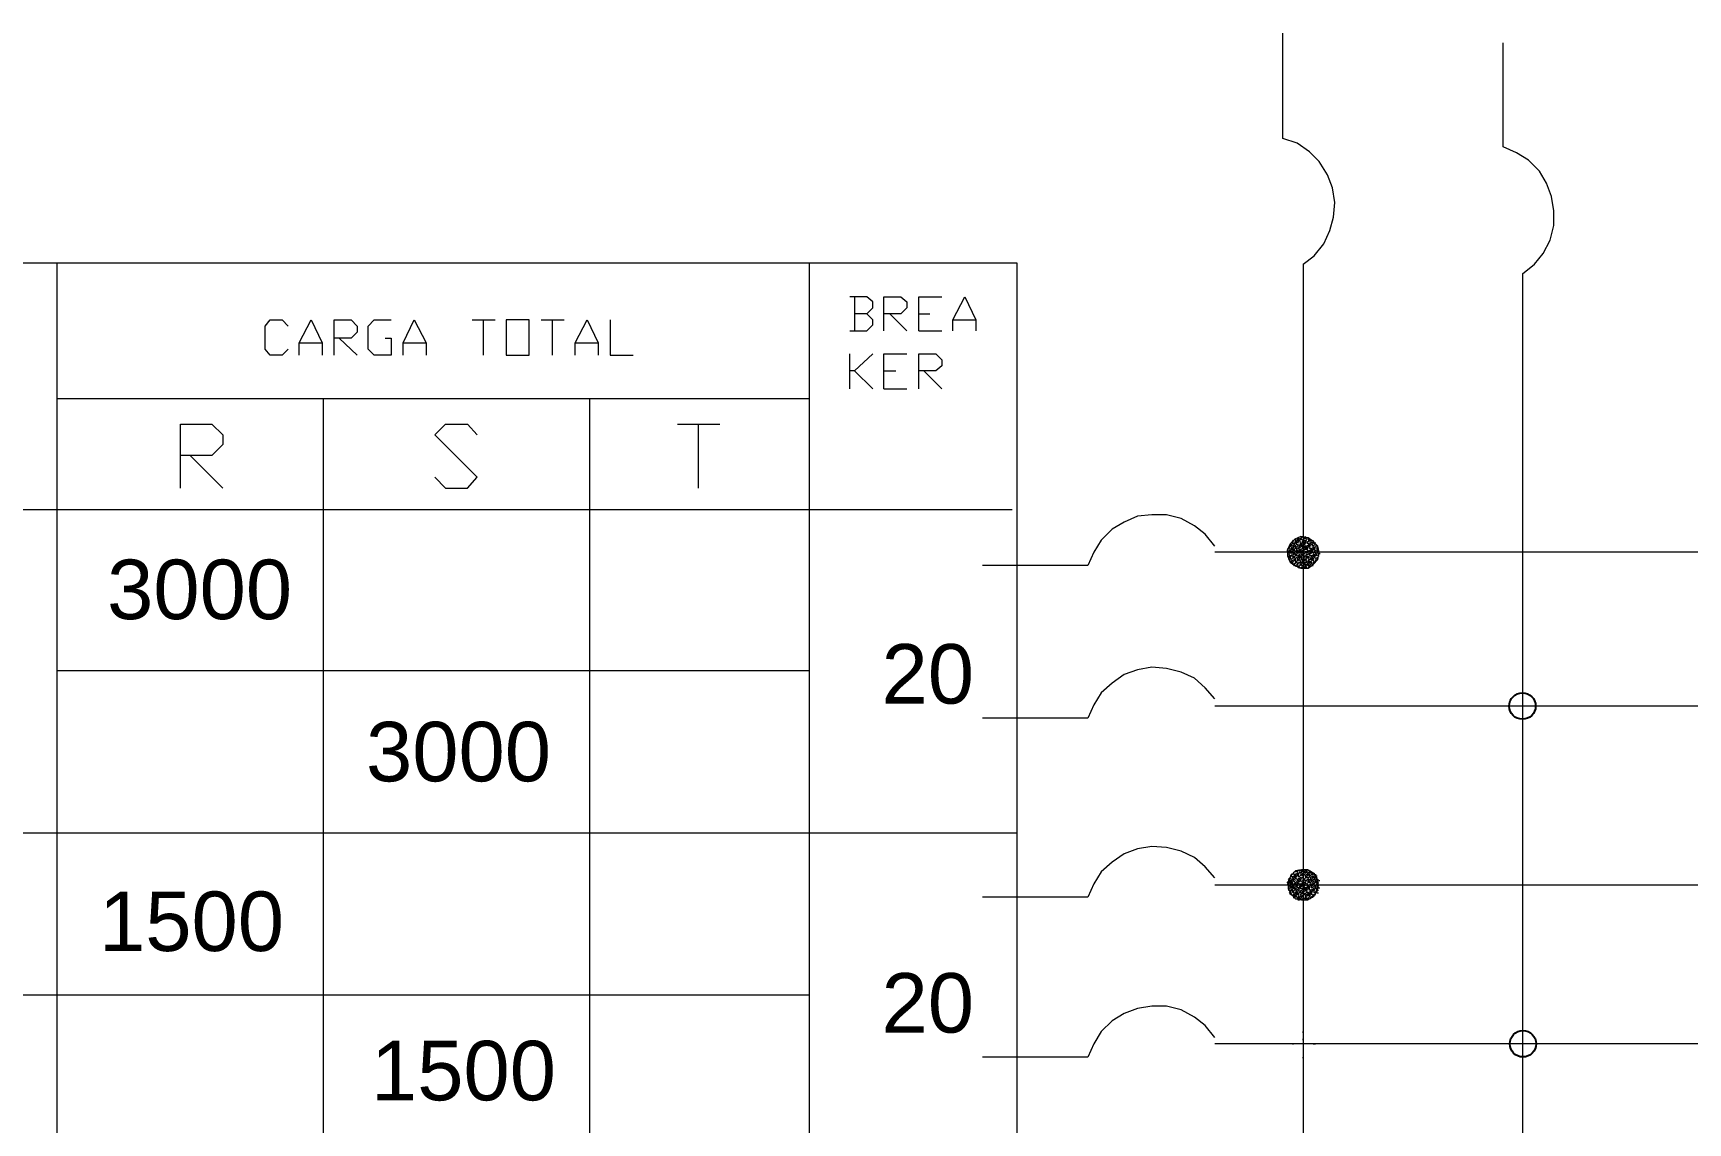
# Model space of a CAD drawing. Header units: metres. Extents: x 0 to 113, y -32 to 21.
# Drawn here: x 44.075 to 46.579, y 16.56 to 18.21 of the extents above; entities that cross this region are included whole.
import ezdxf

# ---------------------------------------------------------------- set-up
doc = ezdxf.new("R2010")
doc.units = ezdxf.units.M
doc.header["$LTSCALE"] = 0.5
doc.layers.add('TABLERO', color=7, linetype='Continuous')
doc.styles.get("Standard").update_dxf_attribs({"font": 'arial.ttf'})

msp = doc.modelspace()

# ---------------------------------------------------------------- hatches: boundary and pattern name
at = {"layer": 'TABLERO', "ltscale": 0.5}
h = msp.add_hatch(dxfattribs=at)
h.set_pattern_fill('ANGLE', color=256)
h.set_pattern_definition([(0, (-0.1574, 0.673), (0, 6.985), [5.08, -1.905]), (90, (-0.1574, 0.673), (-6.985, 4e-16), [5.08, -1.905])])
h.paths.add_polyline_path([(46.3291, 15.7454, 0.441341), (46.3073, 15.7255), (46.309, 15.7255), (46.3291, 15.7255)])
h.paths.add_polyline_path([(46.3291, 15.7454), (46.3291, 15.7255), (46.3309, 15.7255), (46.3473, 15.7255, 0.387596)])
h.paths.add_polyline_path([(46.3291, 15.7255), (46.309, 15.7255), (46.3073, 15.7255, 0.441341), (46.3291, 15.7056)])
h.paths.add_polyline_path([(46.3473, 15.7255), (46.3309, 15.7255), (46.3291, 15.7255), (46.3291, 15.7056, 0.387596)])
h.paths.add_polyline_path([(46.3291, 16.2199, 0.426542), (46.3083, 16.1999), (46.3291, 16.1999)])
h.paths.add_polyline_path([(46.3291, 16.2199), (46.3291, 16.1999), (46.3483, 16.1999, 0.401991)])
h.paths.add_polyline_path([(46.3291, 16.1999), (46.3083, 16.1999, 0.426542), (46.3291, 16.18)])
h.paths.add_polyline_path([(46.3483, 16.1999), (46.3291, 16.1999), (46.3291, 16.18, 0.401991)])
h.paths.add_polyline_path([(46.3291, 16.6999, 0.403052), (46.3099, 16.6799), (46.3291, 16.6799)])
h.paths.add_polyline_path([(46.3291, 16.6999), (46.3291, 16.6799), (46.3499, 16.6799, 0.425463)])
h.paths.add_polyline_path([(46.3291, 16.6799), (46.3099, 16.6799, 0.403052), (46.3291, 16.6599)])
h.paths.add_polyline_path([(46.3499, 16.6799), (46.3291, 16.6799), (46.3291, 16.6599, 0.425463)])
h.paths.add_polyline_path([(46.3291, 17.211, 0.415165), (46.309, 17.191), (46.3291, 17.191)])
h.paths.add_polyline_path([(46.3291, 17.211), (46.3291, 17.191), (46.349, 17.191, 0.413263)])
h.paths.add_polyline_path([(46.3291, 17.191), (46.309, 17.191, 0.415165), (46.3291, 17.171)])
h.paths.add_polyline_path([(46.349, 17.191), (46.3291, 17.191), (46.3291, 17.171, 0.413263)])

# ---------------------------------------------------------------- linework, layer by layer
at = {"layer": 'TABLERO', "color": 7, "linetype": 'Continuous', "lineweight": 18, "true_color": 0x000007}
for p, q in [((44.1116, 17.8615), (44.1116, 15.2342)), ((44.1116, 17.8615), (44.1116, 15.7749)), ((45.2498, 17.8615), (45.2498, 15.5295)), ((45.9975, 17.8596), (45.9975, 15.6357)), ((46.3291, 17.845), (46.3291, 15.6357)), ((45.3186, 17.8102), (45.3186, 17.7589)), ((45.3718, 17.7845), (45.3974, 17.7589)), ((45.4157, 17.7845), (45.4322, 17.7845)), ((44.7399, 17.7754), (44.7747, 17.7754)), ((44.7564, 17.7754), (44.7564, 17.7223)), ((44.8443, 17.7754), (44.8791, 17.7754)), ((44.8608, 17.7754), (44.8608, 17.7223)), ((45.4157, 17.7589), (45.4505, 17.7589)), ((45.467, 17.7754), (45.5018, 17.7754)), ((44.4779, 17.7406), (44.5128, 17.7406)), ((44.5384, 17.7479), (44.5659, 17.7223)), ((44.6355, 17.7406), (44.6703, 17.7406)), ((44.8956, 17.7406), (44.9304, 17.7406)), ((45.3113, 17.671), (45.3113, 17.7241)), ((45.3186, 17.6984), (45.3461, 17.671)), ((45.3626, 17.6984), (45.3809, 17.6984)), ((45.4231, 17.6984), (45.4505, 17.671)), ((44.1116, 17.6563), (45.2498, 17.6563)), ((44.5146, 17.6563), (44.5146, 15.2399)), ((44.9176, 17.6563), (44.9176, 15.2382)), ((45.2498, 17.6563), (45.2498, 15.5295)), ((45.3626, 17.671), (45.3974, 17.671)), ((45.0505, 17.6178), (45.1146, 17.6178)), ((45.0816, 17.6178), (45.0816, 17.5207)), ((44.3131, 17.5702), (44.3625, 17.5207)), ((45.5571, 17.4878), (42.3844, 17.4878)), ((45.9755, 17.4328), (45.9774, 17.4328)), ((45.9755, 17.4291), (45.9774, 17.431)), ((45.9774, 17.4346), (45.9792, 17.4365)), ((45.9774, 17.4328), (45.9792, 17.4328)), ((45.9774, 17.4291), (45.9792, 17.4291)), ((45.9792, 17.4328), (45.9829, 17.4346)), ((45.9792, 17.431), (45.981, 17.431)), ((45.9792, 17.4291), (45.981, 17.431)), ((45.981, 17.4383), (45.9829, 17.4401)), ((45.981, 17.4328), (45.9829, 17.4328)), ((45.981, 17.4273), (45.9829, 17.4291)), ((45.9829, 17.4365), (45.9865, 17.4383)), ((45.9829, 17.4328), (45.9847, 17.4365)), ((45.9847, 17.442), (45.9865, 17.4438)), ((45.9847, 17.4383), (45.9865, 17.442)), ((45.9847, 17.431), (45.9865, 17.4328)), ((45.9865, 17.4401), (45.9902, 17.442)), ((45.9865, 17.4365), (45.9884, 17.4401)), ((45.9865, 17.4291), (45.9902, 17.431)), ((45.9865, 17.4255), (45.9884, 17.4291)), ((45.9884, 17.442), (45.9902, 17.4456)), ((45.9884, 17.4383), (45.992, 17.4401)), ((45.9884, 17.4346), (45.9902, 17.4365)), ((45.9902, 17.4438), (45.9939, 17.4456)), ((45.9902, 17.4401), (45.992, 17.4438)), ((45.9902, 17.4328), (45.9939, 17.4346)), ((45.9902, 17.4291), (45.992, 17.4328)), ((45.992, 17.442), (45.9957, 17.4438)), ((45.992, 17.4383), (45.9939, 17.4401)), ((45.992, 17.4346), (45.9939, 17.4383)), ((45.992, 17.431), (45.9957, 17.4328)), ((45.992, 17.4273), (45.9939, 17.4291)), ((45.9939, 17.4438), (45.9957, 17.4475)), ((45.9939, 17.4365), (45.9975, 17.4383)), ((45.9939, 17.4328), (45.9957, 17.4365)), ((45.9957, 17.442), (45.9975, 17.4438)), ((45.9957, 17.4383), (45.9975, 17.442)), ((45.9957, 17.4346), (45.9975, 17.4346)), ((45.9957, 17.431), (45.9975, 17.4328)), ((45.9975, 17.4456), (45.9975, 17.4475)), ((45.9975, 17.4456), (45.9994, 17.4456)), ((45.9975, 17.442), (45.9994, 17.442)), ((45.9975, 17.4401), (46.0012, 17.442)), ((45.9975, 17.4365), (45.9994, 17.4401)), ((45.9975, 17.4365), (45.9994, 17.4365)), ((45.9975, 17.4346), (45.9994, 17.4365)), ((45.9975, 17.4328), (45.9994, 17.4328)), ((45.9975, 17.431), (45.9994, 17.431)), ((45.9975, 17.4291), (46.0012, 17.431)), ((45.9975, 17.4255), (45.9994, 17.4291)), ((45.9994, 17.4438), (46.0012, 17.4456)), ((45.9994, 17.4383), (46.003, 17.4401)), ((45.9994, 17.4346), (46.0012, 17.4383)), ((45.9994, 17.431), (46.0012, 17.4346)), ((45.9994, 17.4273), (46.003, 17.4291)), ((46.0012, 17.4438), (46.003, 17.4456)), ((46.0012, 17.4401), (46.003, 17.4438)), ((46.0012, 17.4328), (46.0049, 17.4346)), ((46.0012, 17.4291), (46.003, 17.4328)), ((46.003, 17.4365), (46.0049, 17.4383)), ((46.003, 17.431), (46.0067, 17.4328)), ((46.003, 17.4273), (46.0049, 17.431)), ((46.0049, 17.4438), (46.0049, 17.4456)), ((46.0049, 17.442), (46.0067, 17.4438)), ((46.0049, 17.4365), (46.0085, 17.4383)), ((46.0049, 17.4328), (46.0067, 17.4365)), ((46.0067, 17.4401), (46.0085, 17.442)), ((46.0067, 17.4346), (46.0104, 17.4365)), ((46.0067, 17.431), (46.0085, 17.4346)), ((46.0067, 17.4291), (46.0085, 17.431)), ((46.0085, 17.4401), (46.0104, 17.442)), ((46.0085, 17.4365), (46.0104, 17.4401)), ((46.0085, 17.4291), (46.0122, 17.431)), ((46.0085, 17.4255), (46.0104, 17.4291)), ((46.0104, 17.4383), (46.0122, 17.4383)), ((46.0104, 17.4346), (46.014, 17.4383)), ((46.0104, 17.4328), (46.0122, 17.4346)), ((46.0104, 17.4273), (46.014, 17.4291)), ((46.0122, 17.4401), (46.0122, 17.442)), ((46.0122, 17.4383), (46.014, 17.4401)), ((46.0122, 17.4328), (46.0158, 17.4365)), ((46.0122, 17.4291), (46.014, 17.4328)), ((46.014, 17.4365), (46.0158, 17.4383)), ((46.014, 17.431), (46.0177, 17.4328)), ((46.014, 17.4273), (46.0158, 17.431)), ((46.0158, 17.4328), (46.0177, 17.4346)), ((46.0158, 17.4255), (46.0195, 17.4291)), ((46.0177, 17.431), (46.0195, 17.4328)), ((46.0177, 17.4291), (46.0195, 17.431)), ((45.6715, 17.4035), (45.5121, 17.4035)), ((46.7559, 17.4237), (45.8638, 17.4237)), ((45.9737, 17.4255), (45.9737, 17.4273)), ((45.9737, 17.4255), (45.9755, 17.4255)), ((45.9737, 17.4237), (45.9755, 17.4237)), ((45.9737, 17.4218), (45.9755, 17.4237)), ((45.9737, 17.42), (45.9755, 17.4218)), ((45.9737, 17.4182), (45.9755, 17.4182)), ((45.9755, 17.4273), (45.9774, 17.4273)), ((45.9755, 17.4255), (45.9774, 17.4273)), ((45.9755, 17.42), (45.9792, 17.4237)), ((45.9755, 17.4163), (45.9774, 17.42)), ((45.9755, 17.4145), (45.9774, 17.4163)), ((45.9755, 17.4127), (45.9755, 17.4145)), ((45.9774, 17.4237), (45.9792, 17.4255)), ((45.9774, 17.4237), (45.9792, 17.4237)), ((45.9774, 17.4182), (45.981, 17.42)), ((45.9774, 17.4145), (45.9792, 17.4182)), ((45.9774, 17.4127), (45.9792, 17.4145)), ((45.9774, 17.4108), (45.9792, 17.4108)), ((45.9774, 17.409), (45.9792, 17.409)), ((45.9792, 17.4218), (45.981, 17.4237)), ((45.9792, 17.42), (45.981, 17.42)), ((45.9792, 17.409), (45.981, 17.4127)), ((45.9792, 17.4072), (45.981, 17.409)), ((45.981, 17.4237), (45.9829, 17.4237)), ((45.981, 17.4218), (45.9829, 17.4218)), ((45.981, 17.4163), (45.9829, 17.4182)), ((45.981, 17.4108), (45.9847, 17.4127)), ((45.981, 17.4072), (45.9829, 17.4108)), ((45.981, 17.4053), (45.9829, 17.4072)), ((45.9829, 17.4255), (45.9847, 17.4273)), ((45.9829, 17.4237), (45.9847, 17.4237)), ((45.9829, 17.4218), (45.9829, 17.4237)), ((45.9829, 17.4237), (45.9847, 17.4237)), ((45.9829, 17.4145), (45.9847, 17.4163)), ((45.9829, 17.4127), (45.9847, 17.4127)), ((45.9829, 17.4035), (45.9847, 17.4053)), ((45.9847, 17.4255), (45.9865, 17.4255)), ((45.9847, 17.42), (45.9865, 17.4218)), ((45.9847, 17.4145), (45.9884, 17.4163)), ((45.9847, 17.4108), (45.9865, 17.4145)), ((45.9847, 17.409), (45.9865, 17.4108)), ((45.9847, 17.4035), (45.9884, 17.4053)), ((45.9865, 17.4273), (45.9884, 17.4273)), ((45.9865, 17.4237), (45.9884, 17.4237)), ((45.9865, 17.4182), (45.9884, 17.42)), ((45.9865, 17.4163), (45.9884, 17.4163)), ((45.9865, 17.4072), (45.9884, 17.409)), ((45.9865, 17.4017), (45.9865, 17.4035)), ((45.9884, 17.4237), (45.9902, 17.4255)), ((45.9884, 17.4182), (45.9902, 17.4182)), ((45.9884, 17.4127), (45.9902, 17.4145)), ((45.9884, 17.4072), (45.992, 17.409)), ((45.9884, 17.4035), (45.9902, 17.4072)), ((45.9884, 17.4017), (45.9902, 17.4035)), ((45.9902, 17.4218), (45.992, 17.4237)), ((45.9902, 17.4182), (45.992, 17.4218)), ((45.9902, 17.42), (45.992, 17.42)), ((45.9902, 17.4163), (45.992, 17.4163)), ((45.9902, 17.4108), (45.992, 17.4127)), ((45.9902, 17.409), (45.992, 17.409)), ((45.992, 17.4237), (45.9939, 17.4237)), ((45.992, 17.4163), (45.9939, 17.4182)), ((45.992, 17.4108), (45.9957, 17.4145)), ((45.992, 17.4072), (45.9939, 17.4108)), ((45.992, 17.4053), (45.9939, 17.4072)), ((45.9939, 17.4255), (45.9975, 17.4273)), ((45.9939, 17.4237), (45.9957, 17.4255)), ((45.9939, 17.4237), (45.9957, 17.4237)), ((45.9939, 17.4218), (45.9939, 17.4237)), ((45.9939, 17.42), (45.9957, 17.42)), ((45.9939, 17.4145), (45.9957, 17.4163)), ((45.9939, 17.4127), (45.9957, 17.4127)), ((45.9939, 17.409), (45.9957, 17.409)), ((45.9939, 17.4035), (45.9957, 17.4053)), ((45.9957, 17.4237), (45.9975, 17.4237)), ((45.9957, 17.4237), (45.9975, 17.4237)), ((45.9957, 17.42), (45.9975, 17.4218)), ((45.9957, 17.4108), (45.9975, 17.4127)), ((45.9957, 17.409), (45.9975, 17.4108)), ((45.9957, 17.4035), (45.9975, 17.4035)), ((45.9975, 17.4255), (45.9994, 17.4255)), ((45.9975, 17.4237), (45.9994, 17.4255)), ((45.9975, 17.42), (46.0012, 17.4237)), ((45.9975, 17.4218), (45.9994, 17.4218)), ((45.9975, 17.4182), (45.9994, 17.42)), ((45.9975, 17.4145), (45.9994, 17.4182)), ((45.9975, 17.4163), (45.9994, 17.4163)), ((45.9975, 17.4145), (45.9994, 17.4145)), ((45.9975, 17.4127), (45.9994, 17.4145)), ((45.9975, 17.4127), (45.9994, 17.4127)), ((45.9975, 17.4108), (45.9994, 17.4108)), ((45.9975, 17.4072), (45.9994, 17.409)), ((45.9975, 17.4053), (45.9994, 17.4053)), ((45.9975, 17.4017), (45.9975, 17.4035)), ((45.9994, 17.4237), (46.0012, 17.4255)), ((45.9994, 17.4237), (46.0012, 17.4237)), ((45.9994, 17.4163), (46.003, 17.4182)), ((45.9994, 17.4127), (46.0012, 17.4145)), ((45.9994, 17.4035), (46.0012, 17.4072)), ((45.9994, 17.4017), (46.0012, 17.4035)), ((46.0012, 17.4237), (46.0049, 17.4273)), ((46.0012, 17.4218), (46.003, 17.4237)), ((46.0012, 17.4182), (46.003, 17.4218)), ((46.0012, 17.4163), (46.003, 17.4163)), ((46.0012, 17.4108), (46.003, 17.4127)), ((46.0012, 17.409), (46.003, 17.409)), ((46.0012, 17.4053), (46.003, 17.4053)), ((46.003, 17.4237), (46.0049, 17.4237)), ((46.003, 17.42), (46.0067, 17.4218)), ((46.003, 17.4163), (46.0049, 17.4182)), ((46.003, 17.409), (46.0067, 17.4108)), ((46.003, 17.4072), (46.0049, 17.4072)), ((46.003, 17.4053), (46.0049, 17.4072)), ((46.0049, 17.4255), (46.0085, 17.4273)), ((46.0049, 17.4237), (46.0067, 17.4255)), ((46.0049, 17.4218), (46.0049, 17.4237)), ((46.0049, 17.4145), (46.0067, 17.4163)), ((46.0049, 17.4108), (46.0067, 17.4145)), ((46.0049, 17.409), (46.0067, 17.409)), ((46.0049, 17.4035), (46.0067, 17.4053)), ((46.0067, 17.4237), (46.0104, 17.4255)), ((46.0067, 17.4237), (46.0085, 17.4237)), ((46.0067, 17.42), (46.0085, 17.4237)), ((46.0067, 17.4127), (46.0104, 17.4145)), ((46.0067, 17.409), (46.0085, 17.4108)), ((46.0085, 17.4218), (46.0122, 17.4237)), ((46.0085, 17.4182), (46.0122, 17.42)), ((46.0085, 17.4145), (46.0104, 17.4182)), ((46.0085, 17.4127), (46.0104, 17.4127)), ((46.0085, 17.4072), (46.0104, 17.409)), ((46.0085, 17.4017), (46.0085, 17.4035)), ((46.0104, 17.4237), (46.0122, 17.4273)), ((46.0104, 17.4163), (46.014, 17.4182)), ((46.0104, 17.4127), (46.0122, 17.4163)), ((46.0104, 17.4053), (46.014, 17.4072)), ((46.0104, 17.4035), (46.0122, 17.4035)), ((46.0122, 17.4237), (46.014, 17.4237)), ((46.0122, 17.4218), (46.014, 17.4237)), ((46.0122, 17.4182), (46.014, 17.4218)), ((46.0122, 17.4145), (46.0158, 17.4163)), ((46.0122, 17.4108), (46.014, 17.4127)), ((46.0122, 17.4072), (46.014, 17.4108)), ((46.014, 17.4255), (46.0158, 17.4273)), ((46.014, 17.4237), (46.0158, 17.4237)), ((46.014, 17.42), (46.0177, 17.4218)), ((46.014, 17.4163), (46.0158, 17.42)), ((46.014, 17.409), (46.0177, 17.4108)), ((46.0158, 17.4237), (46.0177, 17.4255)), ((46.0158, 17.4218), (46.0158, 17.4237)), ((46.0158, 17.4182), (46.0195, 17.42)), ((46.0158, 17.4145), (46.0195, 17.4163)), ((46.0158, 17.4108), (46.0177, 17.4145)), ((46.0177, 17.4237), (46.0213, 17.4255)), ((46.0177, 17.4237), (46.0195, 17.4237)), ((46.0177, 17.42), (46.0195, 17.4237)), ((46.0195, 17.4255), (46.0195, 17.4273)), ((46.0195, 17.4182), (46.0213, 17.4182)), ((46.0195, 17.4145), (46.0195, 17.4163)), ((46.0213, 17.4218), (46.0232, 17.4218)), ((45.9902, 17.3998), (45.992, 17.4017)), ((45.992, 17.3998), (45.9957, 17.4017)), ((45.9957, 17.3998), (45.9975, 17.4017)), ((45.9957, 17.3998), (45.9975, 17.3998)), ((45.9975, 17.4017), (45.9994, 17.4017)), ((46.0012, 17.3998), (46.003, 17.4017)), ((46.0049, 17.4017), (46.0067, 17.4017)), ((45.2498, 17.2441), (44.1116, 17.2441)), ((46.7559, 17.191), (45.8638, 17.191)), ((45.6715, 17.1727), (45.5121, 17.1727)), ((44.43, 16.9986), (42.3844, 16.9986)), ((45.5643, 16.9986), (44.1116, 16.9986)), ((45.9766, 16.9286), (45.9784, 16.9305)), ((45.9766, 16.925), (45.9784, 16.9286)), ((45.9784, 16.9341), (45.9802, 16.9378)), ((45.9784, 16.9268), (45.9821, 16.9286)), ((45.9802, 16.9323), (45.9839, 16.9341)), ((45.9802, 16.9286), (45.9821, 16.9323)), ((45.9821, 16.9378), (45.9839, 16.9396)), ((45.9821, 16.936), (45.9839, 16.9378)), ((45.9821, 16.9305), (45.9857, 16.9323)), ((45.9821, 16.9268), (45.9839, 16.9305)), ((45.9839, 16.936), (45.9875, 16.9378)), ((45.9839, 16.9323), (45.9857, 16.936)), ((45.9839, 16.9286), (45.9875, 16.9305)), ((45.9857, 16.9396), (45.9875, 16.9414)), ((45.9857, 16.9341), (45.9894, 16.936)), ((45.9857, 16.9305), (45.9875, 16.9341)), ((45.9875, 16.9396), (45.9912, 16.9433)), ((45.9875, 16.936), (45.9894, 16.9396)), ((45.9875, 16.9286), (45.9912, 16.9305)), ((45.9875, 16.925), (45.9894, 16.9286)), ((45.9894, 16.9378), (45.993, 16.9396)), ((45.9894, 16.9341), (45.9912, 16.9378)), ((45.9894, 16.9323), (45.9912, 16.9341)), ((45.9894, 16.9268), (45.993, 16.9286)), ((45.9912, 16.9414), (45.993, 16.9433)), ((45.9912, 16.9396), (45.993, 16.9396)), ((45.9912, 16.9286), (45.993, 16.9323)), ((45.993, 16.9414), (45.9967, 16.9433)), ((45.993, 16.936), (45.9949, 16.9378)), ((45.993, 16.9305), (45.9967, 16.9323)), ((45.993, 16.9268), (45.9949, 16.9305)), ((45.9949, 16.9341), (45.9967, 16.936)), ((45.9967, 16.9433), (45.9985, 16.9433)), ((45.9967, 16.9396), (45.9985, 16.9414)), ((45.9967, 16.9396), (45.9985, 16.9396)), ((45.9967, 16.9341), (46.0004, 16.936)), ((45.9967, 16.9341), (45.9985, 16.9341)), ((45.9967, 16.9323), (45.9985, 16.9341)), ((45.9967, 16.9305), (45.9967, 16.9323)), ((45.9967, 16.9286), (45.9985, 16.9305)), ((45.9967, 16.9286), (45.9985, 16.9286)), ((45.9985, 16.9433), (46.0004, 16.9433)), ((45.9985, 16.9378), (46.0004, 16.9396)), ((45.9985, 16.936), (46.0004, 16.936)), ((45.9985, 16.9268), (46.0004, 16.9286)), ((46.0004, 16.9433), (46.0022, 16.9433)), ((46.0004, 16.9378), (46.004, 16.9414)), ((46.0004, 16.9323), (46.0022, 16.9341)), ((46.0004, 16.9268), (46.004, 16.9286)), ((46.0022, 16.9414), (46.004, 16.9433)), ((46.0022, 16.9396), (46.004, 16.9396)), ((46.0022, 16.936), (46.004, 16.936)), ((46.0022, 16.9305), (46.004, 16.9323)), ((46.004, 16.936), (46.0059, 16.9378)), ((46.004, 16.9268), (46.0059, 16.9305)), ((46.0059, 16.9414), (46.0059, 16.9433)), ((46.0059, 16.9396), (46.0077, 16.9396)), ((46.0059, 16.9341), (46.0077, 16.936)), ((46.0059, 16.9323), (46.0077, 16.9323)), ((46.0059, 16.9286), (46.0077, 16.9286)), ((46.0077, 16.9396), (46.0095, 16.9414)), ((46.0077, 16.9305), (46.0114, 16.9341)), ((46.0077, 16.9286), (46.0095, 16.9305)), ((46.0095, 16.9378), (46.0114, 16.9396)), ((46.0095, 16.936), (46.0114, 16.936)), ((46.0095, 16.9323), (46.0114, 16.9323)), ((46.0095, 16.9268), (46.0114, 16.9286)), ((46.0114, 16.936), (46.0132, 16.9378)), ((46.0114, 16.9323), (46.0132, 16.9341)), ((46.0132, 16.9378), (46.015, 16.9378)), ((46.0132, 16.936), (46.015, 16.936)), ((46.0132, 16.9305), (46.015, 16.9323)), ((46.0132, 16.9286), (46.015, 16.9286)), ((46.015, 16.936), (46.0169, 16.936)), ((46.015, 16.9286), (46.0187, 16.9305)), ((46.0169, 16.9341), (46.0187, 16.9341)), ((46.0169, 16.9286), (46.0187, 16.9286)), ((46.0187, 16.9286), (46.0187, 16.9305)), ((46.7559, 16.9199), (45.8638, 16.9199)), ((45.9729, 16.9231), (45.9747, 16.925)), ((45.9729, 16.9213), (45.9747, 16.9213)), ((45.9747, 16.9268), (45.9766, 16.9268)), ((45.9747, 16.9231), (45.9784, 16.925)), ((45.9747, 16.9195), (45.9766, 16.9213)), ((45.9747, 16.9195), (45.9766, 16.9195)), ((45.9747, 16.9176), (45.9766, 16.9195)), ((45.9747, 16.9158), (45.9766, 16.9158)), ((45.9747, 16.9121), (45.9766, 16.914)), ((45.9766, 16.9231), (45.9784, 16.9231)), ((45.9766, 16.9176), (45.9784, 16.9195)), ((45.9766, 16.9158), (45.9784, 16.9158)), ((45.9766, 16.9121), (45.9784, 16.9121)), ((45.9766, 16.9103), (45.9784, 16.9103)), ((45.9766, 16.9066), (45.9784, 16.9085)), ((45.9784, 16.9231), (45.9802, 16.9268)), ((45.9784, 16.9158), (45.9821, 16.9176)), ((45.9784, 16.914), (45.9802, 16.914)), ((45.9784, 16.9121), (45.9802, 16.914)), ((45.9784, 16.9048), (45.9802, 16.9066)), ((45.9802, 16.9213), (45.9821, 16.9231)), ((45.9802, 16.9158), (45.9821, 16.9158)), ((45.9802, 16.9103), (45.9821, 16.9121)), ((45.9802, 16.9048), (45.9821, 16.9048)), ((45.9821, 16.9195), (45.9821, 16.9213)), ((45.9821, 16.9195), (45.9839, 16.9195)), ((45.9821, 16.9158), (45.9839, 16.9195)), ((45.9821, 16.9085), (45.9839, 16.9103)), ((45.9821, 16.9066), (45.9839, 16.9066)), ((45.9821, 16.9048), (45.9839, 16.9066)), ((45.9839, 16.925), (45.9857, 16.9268)), ((45.9839, 16.9213), (45.9857, 16.925)), ((45.9839, 16.9195), (45.9857, 16.9213)), ((45.9839, 16.914), (45.9857, 16.9158)), ((45.9839, 16.9085), (45.9857, 16.9085)), ((45.9839, 16.903), (45.9857, 16.9048)), ((45.9857, 16.9231), (45.9894, 16.925)), ((45.9857, 16.9195), (45.9875, 16.9231)), ((45.9857, 16.9195), (45.9875, 16.9195)), ((45.9857, 16.9121), (45.9894, 16.914)), ((45.9857, 16.9085), (45.9875, 16.9121)), ((45.9857, 16.9103), (45.9875, 16.9103)), ((45.9857, 16.9066), (45.9875, 16.9066)), ((45.9857, 16.9011), (45.9875, 16.903)), ((45.9875, 16.9213), (45.9912, 16.9231)), ((45.9875, 16.9176), (45.9894, 16.9195)), ((45.9875, 16.9066), (45.9894, 16.9085)), ((45.9894, 16.9231), (45.9912, 16.9268)), ((45.9894, 16.9158), (45.993, 16.9176)), ((45.9894, 16.9121), (45.9912, 16.9158)), ((45.9894, 16.9048), (45.9912, 16.9066)), ((45.9894, 16.9011), (45.9912, 16.9048)), ((45.9894, 16.903), (45.9912, 16.903)), ((45.9912, 16.925), (45.9949, 16.9268)), ((45.9912, 16.9213), (45.993, 16.9231)), ((45.9912, 16.9176), (45.993, 16.9195)), ((45.9912, 16.914), (45.9949, 16.9158)), ((45.9912, 16.9103), (45.993, 16.9121)), ((45.993, 16.9195), (45.993, 16.9213)), ((45.993, 16.9195), (45.9949, 16.9195)), ((45.993, 16.9158), (45.9949, 16.9195)), ((45.993, 16.9085), (45.9967, 16.9103)), ((45.993, 16.9048), (45.9949, 16.9085)), ((45.993, 16.9066), (45.9949, 16.9066)), ((45.993, 16.903), (45.9949, 16.903)), ((45.9949, 16.925), (45.9967, 16.9268)), ((45.9949, 16.9213), (45.9967, 16.925)), ((45.9949, 16.9195), (45.9967, 16.9213)), ((45.9949, 16.9176), (45.9967, 16.9195)), ((45.9949, 16.914), (45.9967, 16.9158)), ((45.9949, 16.9066), (45.9967, 16.9085)), ((45.9949, 16.903), (45.9967, 16.9048)), ((45.9967, 16.925), (45.9985, 16.925)), ((45.9967, 16.9231), (46.0004, 16.925)), ((45.9967, 16.9231), (45.9985, 16.9231)), ((45.9967, 16.9213), (45.9985, 16.9231)), ((45.9967, 16.9195), (45.9967, 16.9213)), ((45.9967, 16.9195), (45.9985, 16.9195)), ((45.9967, 16.9195), (45.9985, 16.9195)), ((45.9967, 16.9158), (45.9985, 16.9158)), ((45.9967, 16.9121), (46.0004, 16.914)), ((45.9967, 16.9121), (45.9985, 16.9121)), ((45.9967, 16.9103), (45.9985, 16.9121)), ((45.9967, 16.9085), (45.9967, 16.9103)), ((45.9967, 16.9085), (45.9985, 16.9085)), ((45.9967, 16.9011), (45.9985, 16.903)), ((45.9985, 16.9213), (46.0022, 16.9231)), ((45.9985, 16.9176), (46.0004, 16.9195)), ((45.9985, 16.914), (46.0004, 16.9176)), ((45.9985, 16.9103), (46.0022, 16.9121)), ((45.9985, 16.9066), (46.0004, 16.9085)), ((46.0004, 16.9231), (46.0022, 16.9268)), ((46.0004, 16.9195), (46.0004, 16.9213)), ((46.0004, 16.9158), (46.004, 16.9176)), ((46.0004, 16.9121), (46.0022, 16.9158)), ((46.0004, 16.9048), (46.004, 16.9066)), ((46.0004, 16.9011), (46.0022, 16.9048)), ((46.0022, 16.9195), (46.004, 16.9195)), ((46.0022, 16.914), (46.0059, 16.9158)), ((46.0022, 16.9103), (46.004, 16.914)), ((46.0022, 16.903), (46.0059, 16.9048)), ((46.004, 16.925), (46.0059, 16.9268)), ((46.004, 16.9195), (46.004, 16.9213)), ((46.004, 16.9195), (46.0059, 16.9195)), ((46.004, 16.9158), (46.0059, 16.9195)), ((46.004, 16.9085), (46.0077, 16.9103)), ((46.004, 16.9048), (46.0059, 16.9085)), ((46.0059, 16.9231), (46.0077, 16.925)), ((46.0059, 16.9195), (46.0077, 16.9213)), ((46.0059, 16.9176), (46.0095, 16.9195)), ((46.0059, 16.914), (46.0077, 16.9176)), ((46.0059, 16.9121), (46.0077, 16.914)), ((46.0059, 16.9066), (46.0095, 16.9085)), ((46.0059, 16.903), (46.0077, 16.9066)), ((46.0077, 16.9195), (46.0095, 16.9231)), ((46.0077, 16.9195), (46.0095, 16.9195)), ((46.0077, 16.9121), (46.0114, 16.914)), ((46.0077, 16.9085), (46.0095, 16.9121)), ((46.0077, 16.9048), (46.0114, 16.9066)), ((46.0077, 16.9011), (46.0114, 16.903)), ((46.0095, 16.9213), (46.0114, 16.9213)), ((46.0095, 16.9176), (46.0114, 16.9195)), ((46.0095, 16.9158), (46.0114, 16.9176)), ((46.0095, 16.9103), (46.0132, 16.9121)), ((46.0095, 16.9066), (46.0114, 16.9103)), ((46.0114, 16.9231), (46.0132, 16.9268)), ((46.0114, 16.9213), (46.0132, 16.9231)), ((46.0114, 16.9121), (46.0132, 16.9158)), ((46.0114, 16.9048), (46.015, 16.9066)), ((46.0114, 16.9011), (46.0132, 16.9048)), ((46.0132, 16.925), (46.015, 16.925)), ((46.0132, 16.9195), (46.015, 16.9213)), ((46.0132, 16.9195), (46.015, 16.9195)), ((46.0132, 16.914), (46.0169, 16.9158)), ((46.0132, 16.9103), (46.015, 16.914)), ((46.0132, 16.9085), (46.015, 16.9103)), ((46.015, 16.9268), (46.0169, 16.9268)), ((46.015, 16.925), (46.0169, 16.9268)), ((46.015, 16.9158), (46.0169, 16.9195)), ((46.015, 16.9048), (46.0169, 16.9085)), ((46.0169, 16.9231), (46.0187, 16.925)), ((46.0169, 16.9176), (46.0187, 16.9176)), ((46.0169, 16.914), (46.0205, 16.9176)), ((46.0169, 16.9121), (46.0187, 16.914)), ((46.0187, 16.9213), (46.0205, 16.9231)), ((46.0187, 16.9195), (46.0205, 16.9195)), ((46.0187, 16.9176), (46.0205, 16.9195)), ((46.0187, 16.9085), (46.0205, 16.9085)), ((46.0205, 16.9268), (46.0224, 16.9268)), ((46.0205, 16.9158), (46.0224, 16.9158)), ((45.6715, 16.9016), (45.5121, 16.9016)), ((45.9821, 16.9011), (45.9839, 16.9011)), ((45.9857, 16.8993), (45.9875, 16.8993)), ((45.9875, 16.9011), (45.9894, 16.9011)), ((45.9894, 16.8993), (45.9912, 16.8993)), ((45.9894, 16.8975), (45.9912, 16.8975)), ((45.9912, 16.8993), (45.993, 16.9011)), ((45.993, 16.8975), (45.9949, 16.8993)), ((45.9949, 16.8975), (45.9967, 16.8975)), ((45.9967, 16.9011), (45.9985, 16.9011)), ((45.9967, 16.8993), (45.9985, 16.9011)), ((45.9967, 16.8993), (45.9985, 16.8993)), ((45.9967, 16.8975), (45.9967, 16.8993)), ((45.9967, 16.8975), (45.9985, 16.8975)), ((45.9985, 16.8993), (46.0022, 16.9011)), ((45.9985, 16.8975), (46.0004, 16.8975)), ((46.0004, 16.8993), (46.0022, 16.8993)), ((46.0022, 16.8993), (46.004, 16.9011)), ((46.004, 16.8975), (46.0059, 16.8993)), ((46.0077, 16.8993), (46.0095, 16.9011)), ((44.1116, 16.7532), (42.3844, 16.7532)), ((45.2498, 16.7532), (44.1116, 16.7532)), ((46.7559, 16.6799), (45.8638, 16.6799)), ((45.981, 16.6799), (45.9829, 16.6799)), ((45.9975, 16.6964), (45.9975, 16.6982)), ((45.9975, 16.6854), (45.9975, 16.6872)), ((46.0122, 16.6799), (46.014, 16.6799)), ((46.014, 16.6799), (46.0158, 16.6799)), ((45.6715, 16.6597), (45.5121, 16.6597)), ((45.9975, 16.6579), (45.9975, 16.6597))]:
    msp.add_line(p, q, dxfattribs=at)
for points in [[(45.9975, 17.8596), (46.014, 17.8725), (46.0287, 17.8908), (46.0378, 17.9109), (46.0433, 17.9311), (46.0452, 17.9531), (46.0415, 17.9751), (46.0342, 17.9952), (46.0213, 18.0154), (46.0067, 18.03), (45.9884, 18.0428), (45.9664, 18.0502), (45.9664, 18.2095)], [(46.3291, 17.845), (46.3474, 17.8596), (46.3602, 17.8761), (46.3712, 17.8963), (46.3767, 17.9183), (46.3767, 17.9403), (46.3731, 17.9622), (46.3657, 17.9824), (46.3548, 18.0007), (46.3383, 18.0172), (46.3199, 18.0282), (46.2998, 18.0373), (46.2998, 18.1949)], [(45.337, 17.7845), (45.3461, 17.7937), (45.3461, 17.8029), (45.337, 17.8102), (45.3113, 17.8102)], [(45.3626, 17.7589), (45.3626, 17.8102), (45.3883, 17.8102), (45.3974, 17.8029), (45.3974, 17.7937), (45.3883, 17.7845), (45.3626, 17.7845)], [(45.4157, 17.7589), (45.4157, 17.8102), (45.4505, 17.8102)], [(45.467, 17.7589), (45.467, 17.7754), (45.4854, 17.8102), (45.5018, 17.7754), (45.5018, 17.7589)], [(45.3113, 17.7589), (45.337, 17.7589), (45.3461, 17.7681), (45.3461, 17.7754), (45.337, 17.7845), (45.3186, 17.7845)], [(44.4615, 17.7314), (44.4523, 17.7223), (44.434, 17.7223), (44.4267, 17.7314), (44.4267, 17.7662), (44.434, 17.7754), (44.4523, 17.7754), (44.4615, 17.7662)], [(44.4779, 17.7223), (44.4779, 17.7406), (44.4963, 17.7754), (44.5128, 17.7406), (44.5128, 17.7223)], [(44.5311, 17.7223), (44.5311, 17.7754), (44.5567, 17.7754), (44.5659, 17.7662), (44.5659, 17.7571), (44.5567, 17.7479), (44.5311, 17.7479)], [(44.608, 17.7479), (44.6172, 17.7479), (44.6172, 17.7223), (44.5915, 17.7223), (44.5824, 17.7314), (44.5824, 17.7662), (44.5915, 17.7754), (44.6172, 17.7754)], [(44.6355, 17.7223), (44.6355, 17.7406), (44.652, 17.7754), (44.6703, 17.7406), (44.6703, 17.7223)], [(44.8956, 17.7223), (44.8956, 17.7406), (44.9139, 17.7754), (44.9304, 17.7406), (44.9304, 17.7223)], [(44.9487, 17.7754), (44.9487, 17.7223), (44.9836, 17.7223)], [(45.3461, 17.7241), (45.3186, 17.6984), (45.3113, 17.6984)], [(45.3626, 17.671), (45.3626, 17.7241), (45.3974, 17.7241)], [(45.4157, 17.671), (45.4157, 17.7241), (45.4414, 17.7241), (45.4505, 17.7149), (45.4505, 17.7058), (45.4414, 17.6984), (45.4157, 17.6984)], [(44.2984, 17.5207), (44.2984, 17.6178), (44.346, 17.6178), (44.3625, 17.6013), (44.3625, 17.5867), (44.346, 17.5702), (44.2984, 17.5702)], [(44.6831, 17.5372), (44.6996, 17.5207), (44.7326, 17.5207), (44.7472, 17.5372), (44.6831, 17.6013), (44.6996, 17.6178), (44.7326, 17.6178), (44.7472, 17.6013)], [(45.8638, 17.4328), (45.8491, 17.4511), (45.8327, 17.464), (45.8125, 17.4749), (45.7905, 17.4804), (45.7685, 17.4804), (45.7466, 17.4786), (45.7264, 17.4694), (45.7081, 17.4585), (45.6916, 17.442), (45.6806, 17.4237), (45.6715, 17.4035)], [(45.9737, 17.4291), (45.9755, 17.431), (45.9792, 17.4346), (45.9829, 17.4383)], [(45.9755, 17.4237), (45.9774, 17.4255), (45.981, 17.4291), (45.9847, 17.4328), (45.9884, 17.4365)], [(45.9774, 17.4365), (45.981, 17.4401), (45.9829, 17.442)], [(45.9792, 17.4237), (45.9829, 17.4273), (45.9865, 17.431), (45.9902, 17.4346)], [(45.9847, 17.4237), (45.9884, 17.4255), (45.992, 17.4291)], [(45.9902, 17.4237), (45.9939, 17.4273), (45.9975, 17.431)], [(45.9975, 17.4438), (45.9994, 17.4456), (46.0012, 17.4475)], [(46.003, 17.4383), (46.0067, 17.442), (46.0085, 17.4438)], [(45.9792, 17.4127), (45.9829, 17.4163), (45.9865, 17.42), (45.9902, 17.4237)], [(45.981, 17.4182), (45.9847, 17.4218), (45.9847, 17.4237)], [(45.9829, 17.4053), (45.9865, 17.409), (45.9902, 17.4127), (45.9939, 17.4163), (45.9975, 17.42)], [(45.9884, 17.4145), (45.992, 17.4182), (45.9957, 17.4218)], [(45.9884, 17.4017), (45.9902, 17.4017), (45.9939, 17.4053), (45.9975, 17.409)], [(45.9975, 17.409), (46.0012, 17.4127), (46.0049, 17.4163), (46.0085, 17.42)], [(45.9975, 17.4035), (45.9994, 17.4072), (46.003, 17.4108)], [(45.9994, 17.3998), (46.0012, 17.4017), (46.0049, 17.4053), (46.0085, 17.409), (46.0122, 17.4127)], [(46.0049, 17.3998), (46.0067, 17.4035), (46.0104, 17.4072)], [(45.8638, 17.202), (45.8491, 17.2185), (45.8327, 17.2331), (45.8125, 17.2423), (45.7905, 17.2478), (45.7685, 17.2496), (45.7466, 17.246), (45.7264, 17.2386), (45.7081, 17.2258), (45.6916, 17.2112), (45.6806, 17.1928), (45.6715, 17.1727)], [(45.8638, 16.9309), (45.8491, 16.9474), (45.8327, 16.962), (45.8125, 16.9712), (45.7905, 16.9767), (45.7685, 16.9785), (45.7466, 16.9748), (45.7264, 16.9675), (45.7081, 16.9547), (45.6916, 16.94), (45.6806, 16.9217), (45.6715, 16.9016)], [(45.9747, 16.9286), (45.9766, 16.9305), (45.9802, 16.9341)], [(45.9912, 16.9323), (45.9949, 16.936), (45.9967, 16.9378)], [(45.993, 16.9378), (45.9967, 16.9414), (45.9967, 16.9433)], [(45.9967, 16.9378), (45.9985, 16.9396), (46.0022, 16.9433)], [(45.9967, 16.9268), (45.9985, 16.9286), (46.0022, 16.9323), (46.0059, 16.936), (46.0095, 16.9396)], [(46.0004, 16.9341), (46.004, 16.9378), (46.0077, 16.9414)], [(46.0022, 16.9213), (46.0059, 16.925), (46.0095, 16.9286), (46.0132, 16.9323), (46.015, 16.9341)], [(46.004, 16.9305), (46.0077, 16.9341), (46.0114, 16.9378)], [(46.0077, 16.9231), (46.0114, 16.9268), (46.015, 16.9305), (46.0169, 16.9323)], [(46.0114, 16.9195), (46.0132, 16.9213), (46.0169, 16.925), (46.0205, 16.9286)], [(45.9747, 16.914), (45.9784, 16.9176), (45.9821, 16.9195)], [(45.9766, 16.9195), (45.9802, 16.9231), (45.9839, 16.9268)], [(45.9766, 16.9085), (45.9802, 16.9121), (45.9839, 16.9158), (45.9875, 16.9195)], [(45.9784, 16.9066), (45.9821, 16.9103), (45.9857, 16.914), (45.9894, 16.9176)], [(45.9821, 16.903), (45.9839, 16.9048), (45.9875, 16.9085), (45.9912, 16.9121)], [(45.9839, 16.9011), (45.9857, 16.903), (45.9894, 16.9066), (45.993, 16.9103), (45.9967, 16.914)], [(45.9875, 16.8993), (45.9912, 16.9011), (45.9949, 16.9048)], [(45.9912, 16.8975), (45.993, 16.8993), (45.9967, 16.903)], [(45.9967, 16.903), (46.0004, 16.9066), (46.004, 16.9103)], [(46.0022, 16.8975), (46.004, 16.8993), (46.0077, 16.903)], [(46.0114, 16.9158), (46.015, 16.9195), (46.0169, 16.9195)], [(46.015, 16.9085), (46.0187, 16.9121), (46.0205, 16.9121)], [(46.0169, 16.9195), (46.0187, 16.9231), (46.0205, 16.925)], [(45.8638, 16.6891), (45.8491, 16.7074), (45.8327, 16.7202), (45.8125, 16.7312), (45.7905, 16.7367), (45.7685, 16.7367), (45.7466, 16.733), (45.7264, 16.7257), (45.7081, 16.7147), (45.6916, 16.6982), (45.6806, 16.6799), (45.6715, 16.6597)]]:
    msp.add_lwpolyline(points, dxfattribs=at)
for points in [[(42.3844, 15.2382), (45.5643, 15.2382), (45.5643, 17.8615), (42.3844, 17.8615)], [(44.7912, 17.7223), (44.826, 17.7223), (44.826, 17.7754), (44.7912, 17.7754)], [(46.0213, 17.4237), (46.0195, 17.4328), (46.0122, 17.4401), (46.0049, 17.4456), (45.9939, 17.4475), (45.9847, 17.4438), (45.9774, 17.4365), (45.9737, 17.4273), (45.9737, 17.4182), (45.9774, 17.409), (45.9847, 17.4035), (45.9939, 17.3998), (46.0049, 17.3998), (46.0122, 17.4053), (46.0195, 17.4127)], [(46.0205, 16.9195), (46.0187, 16.9305), (46.0132, 16.9378), (46.004, 16.9433), (45.9949, 16.9433), (45.9857, 16.9414), (45.9784, 16.9341), (45.9747, 16.925), (45.9747, 16.9158), (45.9784, 16.9066), (45.9857, 16.8993), (45.9949, 16.8975), (46.004, 16.8975), (46.0132, 16.903), (46.0187, 16.9103)]]:
    msp.add_lwpolyline(points, close=True, dxfattribs=at)
at = {"layer": 'TABLERO', "ltscale": 0.5}
for centre in [(46.329, 17.191), (46.3299, 16.6799)]:
    msp.add_circle(centre, 0.02, dxfattribs=at)

# ---------------------------------------------------------------- texts
at = {"layer": 'TABLERO', "char_height": 0.0901, "attachment_point": 1}
for s, insert in [('3000', (44.1874, 17.4126)), ('20', (45.3593, 17.2848)), ('3000', (44.5792, 17.1671)), ('1500', (44.1752, 16.9103)), ('20', (45.3593, 16.7868)), ('1500', (44.5867, 16.6843))]:
    msp.add_mtext_dynamic_manual_height_columns(s, width=0.090104, gutter_width=0.4505, heights=[0], dxfattribs=dict(at, insert=insert))

doc.saveas('drawing.dxf')
